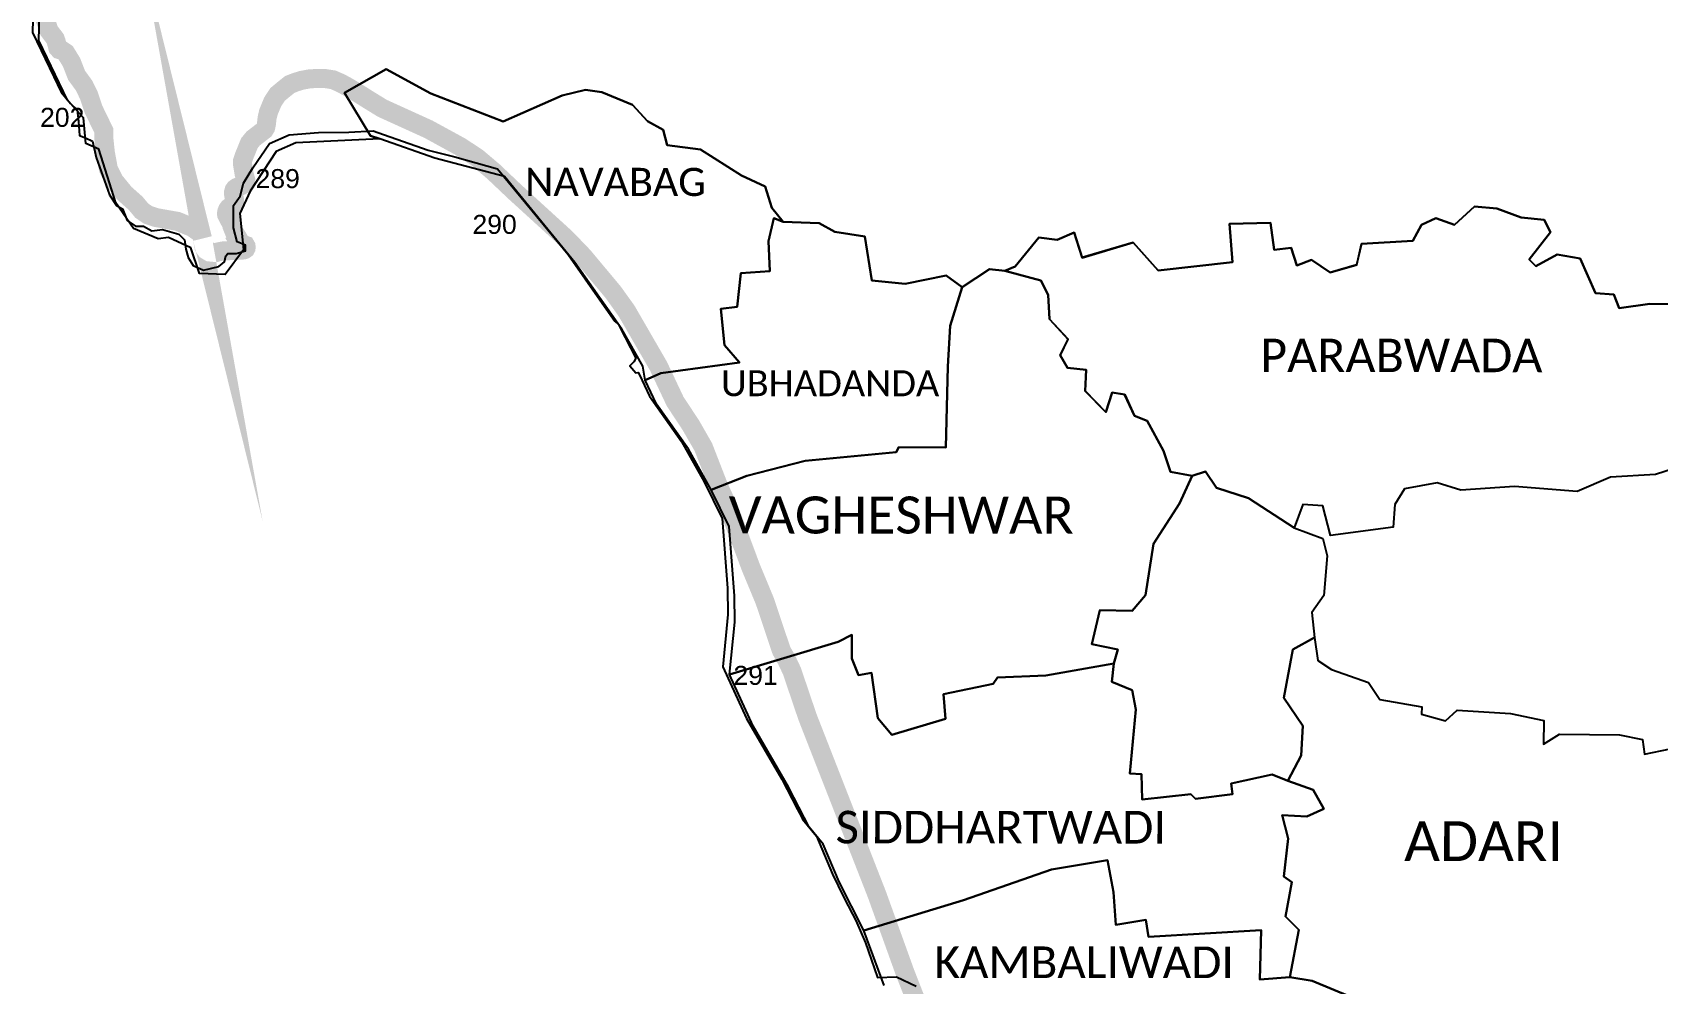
# Model space of a CAD drawing. Header units: metres. Extents: x 0 to 561379, y 0 to 4092696.
# Drawn here: x 351341 to 355617, y 1751287 to 1753789 of the extents above; entities that cross this region are included whole.
import ezdxf

# ---------------------------------------------------------------- set-up
doc = ezdxf.new("R2010")
doc.units = ezdxf.units.M
for name, color, linetype in [('ARTIFICIALLY PROTECTED', 10, 'Continuous'), ('COASTLINE', 5, 'Continuous'), ('DISTRICT BOUNDRY', 86, 'Continuous'), ('VILLAGE BOUNDRY', 32, 'Continuous'), ('VILLAGE NAME', 1, 'Continuous')]:
    doc.layers.add(name, color=color, linetype=linetype)
doc.styles.get("Standard").update_dxf_attribs({"font": 'arial.ttf'})

msp = doc.modelspace()

# ---------------------------------------------------------------- linework, layer by layer
at = {"layer": 'ARTIFICIALLY PROTECTED', "const_width": 50, "flags": 128}
for points in [[(351371.2478039928, 1753828.958870939), (351377.9477292674, 1753812.386112952), (351384.0641198658, 1753793.580855599), (351392.9534568579, 1753781.839655145), (351400.3509178307, 1753772.068952086), (351403.1124030158, 1753764.175426745), (351407.2394101163, 1753748.204013712), (351411.1663889973, 1753743.709836704), (351418.7861168235, 1753741.488570808), (351427.8868826073, 1753735.353745316), (351434.6588224354, 1753724.353314606), (351443.2113906008, 1753710.460407125), (351448.8649716891, 1753695.950011582), (351456.586304919, 1753676.132554729), (351476.355896688, 1753648.983644757), (351488.7151532613, 1753623.59819594), (351501.2443820005, 1753586.366169563), (351515.8340050431, 1753556.317523035), (351528.0274347274, 1753531.204053176), (351528.215026345, 1753522.728831798), (351528.5291874869, 1753508.535312606), (351532.2788120915, 1753472.973623384), (351540.2519576528, 1753429.742927082), (351556.167156306, 1753398.095365577), (351583.2580248655, 1753365.094595116), (351612.2040774307, 1753339.295984582), (351628.186643101, 1753320.07092303), (351644.4407496703, 1753308.968766897), (351665.8416963356, 1753301.928845978), (351722.4600466373, 1753291.910196014), (351760.3856043557, 1753276.204834087), (351784.7672824175, 1753259.41648766), (351787.8837842638, 1753246.835922051), (351787.5569904406, 1753248.155109825), (351791.5982979375, 1753225.574265369), (351797.7784444319, 1753216.734586971), (351806.6221791356, 1753211.515811952), (351823.6712165051, 1753209.917940313), (351830.3509153409, 1753211.946710409), (351842.2852414995, 1753214.183104702), (351855.3907173378, 1753214.715728582)], [(351855.3907173378, 1753214.715728582), (351871.6839451102, 1753215.377906919), (351890.0454733362, 1753216.124143723), (351895.6108992954, 1753216.698070153), (351898.9212108673, 1753217.745581172), (351901.5195048907, 1753219.588637164), (351902.483371441, 1753221.431693156), (351902.8606267359, 1753224.322260167), (351902.5258644826, 1753226.626471408), (351901.1857808765, 1753228.990967053), (351898.3345996118, 1753230.019405507), (351891.3209776999, 1753229.704569275), (351886.0328354486, 1753229.467188533), (351880.6419481264, 1753239.89042319), (351884.581363995, 1753242.529545823), (351880.2232362055, 1753250.028013648), (351877.2083030925, 1753254.575922546), (351871.5505100835, 1753264.127157234), (351865.6429409037, 1753279.079229364), (351864.8780661572, 1753287.245954966), (351865.5506999113, 1753293.837240688), (351864.9907026835, 1753301.356768733), (351861.5812279886, 1753307.893607429), (351857.8542516929, 1753305.949696625), (351857.4025932472, 1753306.815641872), (351853.7668976104, 1753304.919341099), (351852.9538720724, 1753306.478119877), (351851.4287724817, 1753309.402127506), (351851.1434860222, 1753313.034132123), (351852.085587844, 1753318.145965031), (351853.9013880551, 1753322.786209313), (351857.3329602575, 1753327.628861102), (351864.6003067642, 1753333.14342235), (351867.6461266372, 1753335.454631843), (351870.1212929082, 1753338.569821565), (351872.2075976028, 1753342.941406396), (351872.4770656705, 1753348.254603474), (351869.9202282729, 1753361.36935797), (351869.5160261711, 1753368.162007862), (351871.130761747, 1753374.443422297), (351873.6875991446, 1753377.940690162), (351878.0612731689, 1753381.101481629), (351889.9043947507, 1753385.809542859), (351894.1433347412, 1753388.499789038), (351900.2809881942, 1753397.149058311), (351901.4251910669, 1753402.32766483), (351897.4546827287, 1753416.855098529), (351893.2851825866, 1753441.905635955), (351893.4219894518, 1753451.156911063), (351897.1230297221, 1753462.523553295), (351911.4732407506, 1753497.80036488), (351921.7005903411, 1753510.175392968), (351941.0784536662, 1753525.133203456), (351950.4983459699, 1753532.404436694), (351954.2481872744, 1753538.752933383), (351956.1862845318, 1753547.684425496), (351958.0155581461, 1753564.148293908), (351961.5683909791, 1753579.321031955), (351972.7678984452, 1753606.395122789), (351985.4712450129, 1753625.764686608), (352001.5273961939, 1753639.153317242), (352018.0561529095, 1753652.236249939), (352034.0438992762, 1753658.353051397), (352048.0045297905, 1753662.595342726), (352049.3775993892, 1753663.012584715), (352069.3586709396, 1753666.678442342), (352092.4905027868, 1753668.007819283)], [(352214.7461824914, 1753618.150988051), (352225.6947725892, 1753611.263336351), (352261.3391794715, 1753589.392370471), (352382.2919945563, 1753534.463772227), (352466.7287772006, 1753488.349812277), (352510.3131643435, 1753459.776966882), (352553.8985879023, 1753422.91428204), (352609.3779174096, 1753370.272158297), (352686.5380258064, 1753299.988759583), (352744.7889620664, 1753246.92929837), (352789.6468727211, 1753200.248286799), (352824.1315304962, 1753159.023407164), (352868.8230877183, 1753105.596631722), (352880.8579678821, 1753088.811063405)], [(353307.2898343849, 1752176.101734036), (353311.7443634224, 1752162.843036083), (353324.9089149525, 1752139.679374831), (353339.2218150177, 1752109.457534251), (353354.0715783876, 1752065.644655529), (353357.9861349763, 1752054.095111687)]]:
    msp.add_lwpolyline(points, dxfattribs=at)
at = {"layer": 'COASTLINE', "const_width": 50, "flags": 128}
msp.add_lwpolyline([(351371.2478039928, 1753828.958870939), (351377.9477292674, 1753812.386112952), (351384.0641198658, 1753793.580855599), (351392.9534568579, 1753781.839655145), (351400.3509178307, 1753772.068952086), (351403.1124030158, 1753764.175426745), (351407.2394101163, 1753748.204013712), (351411.1663889973, 1753743.709836704), (351418.7861168235, 1753741.488570808), (351427.8868826073, 1753735.353745316), (351434.6588224354, 1753724.353314606), (351443.2113906008, 1753710.460407125), (351448.8649716891, 1753695.950011582), (351456.586304919, 1753676.132554729), (351476.355896688, 1753648.983644757), (351488.7151532613, 1753623.59819594), (351501.2443820005, 1753586.366169563), (351515.8340050431, 1753556.317523035), (351528.0274347274, 1753531.204053176), (351528.215026345, 1753522.728831798), (351528.5291874869, 1753508.535312606), (351532.2788120915, 1753472.973623384), (351540.2519576528, 1753429.742927082), (351556.167156306, 1753398.095365577), (351583.2580248655, 1753365.094595116), (351612.2040774307, 1753339.295984582), (351628.186643101, 1753320.07092303), (351644.4407496703, 1753308.968766897), (351665.8416963356, 1753301.928845978), (351722.4600466373, 1753291.910196014), (351760.3856043557, 1753276.204834087), (351784.7672824175, 1753259.41648766), (351787.8837842638, 1753246.835922051), (351787.5569904406, 1753248.155109825), (351791.5982979375, 1753225.574265369), (351797.7784444319, 1753216.734586971), (351806.6221791356, 1753211.515811952), (351823.6712165051, 1753209.917940313), (351830.3509153409, 1753211.946710409), (351842.2852414995, 1753214.183104702), (351855.3907173378, 1753214.715728582), (351871.6839451102, 1753215.377906919), (351890.0454733362, 1753216.124143723), (351895.6108992954, 1753216.698070153), (351898.9212108673, 1753217.745581172), (351901.5195048907, 1753219.588637164), (351902.483371441, 1753221.431693156), (351902.8606267359, 1753224.322260167), (351902.5258644826, 1753226.626471408), (351901.1857808765, 1753228.990967053), (351898.3345996118, 1753230.019405507), (351891.3209776999, 1753229.704569275), (351886.0328354486, 1753229.467188533), (351880.6419481264, 1753239.89042319), (351884.581363995, 1753242.529545823), (351880.2232362055, 1753250.028013648), (351877.2083030925, 1753254.575922546), (351871.5505100835, 1753264.127157234), (351865.6429409037, 1753279.079229364), (351864.8780661572, 1753287.245954966), (351865.5506999113, 1753293.837240688), (351864.9907026835, 1753301.356768733), (351861.5812279886, 1753307.893607429), (351857.8542516929, 1753305.949696625), (351857.4025932472, 1753306.815641872), (351853.7668976104, 1753304.919341099), (351852.9538720724, 1753306.478119877), (351851.4287724817, 1753309.402127506), (351851.1434860222, 1753313.034132123), (351852.085587844, 1753318.145965031), (351853.9013880551, 1753322.786209313), (351857.3329602575, 1753327.628861102), (351864.6003067642, 1753333.14342235), (351867.6461266372, 1753335.454631843), (351870.1212929082, 1753338.569821565), (351872.2075976028, 1753342.941406396), (351872.4770656705, 1753348.254603474), (351869.9202282729, 1753361.36935797), (351869.5160261711, 1753368.162007862), (351871.130761747, 1753374.443422297), (351873.6875991446, 1753377.940690162), (351878.0612731689, 1753381.101481629), (351889.9043947507, 1753385.809542859), (351894.1433347412, 1753388.499789038), (351900.2809881942, 1753397.149058311), (351901.4251910669, 1753402.32766483), (351897.4546827287, 1753416.855098529), (351893.2851825866, 1753441.905635955), (351893.4219894518, 1753451.156911063), (351897.1230297221, 1753462.523553295), (351911.4732407506, 1753497.80036488), (351921.7005903411, 1753510.175392968), (351941.0784536662, 1753525.133203456), (351950.4983459699, 1753532.404436694), (351954.2481872744, 1753538.752933383), (351956.1862845318, 1753547.684425496), (351958.0155581461, 1753564.148293908), (351961.5683909791, 1753579.321031955), (351972.7678984452, 1753606.395122789), (351985.4712450129, 1753625.764686608), (352001.5273961939, 1753639.153317242), (352018.0561529095, 1753652.236249939), (352034.0438992762, 1753658.353051397), (352049.3775993892, 1753663.012584715), (352069.3586709396, 1753666.678442342), (352092.4905027868, 1753668.007819283), (352111.1587575459, 1753667.510981436), (352131.7962374919, 1753664.355389708), (352151.8035653764, 1753655.479448715), (352171.1019721971, 1753644.992141734), (352196.4130799146, 1753629.684164834), (352225.6947725892, 1753611.263336351), (352261.3391794715, 1753589.392370471), (352382.2919945563, 1753534.463772227), (352466.7287772006, 1753488.349812277), (352510.3131643435, 1753459.776966882), (352553.8985879023, 1753422.91428204), (352609.3779174096, 1753370.272158297), (352686.5380258064, 1753299.988759583), (352744.7889620664, 1753246.92929837), (352789.6468727211, 1753200.248286799), (352824.1315304962, 1753159.023407164), (352868.8230877183, 1753105.596631722), (352903.9282802953, 1753056.63390004), (352951.955781311, 1752973.638996839), (352970.8527287376, 1752940.983741219), (352987.9808065225, 1752911.385216879), (353031.9432315889, 1752818.306884723), (353073.2205575047, 1752755.777571562), (353106.2531969603, 1752698.208807348), (353130.8152113447, 1752634.995586345), (353146.1103649423, 1752595.631717018), (353174.6379740862, 1752532.927427223), (353231.7845897973, 1752380.238440654), (353267.7085536555, 1752293.913570348), (353311.7443634224, 1752162.843036083), (353324.9089149525, 1752139.679374831), (353339.2218150177, 1752109.457534251), (353354.0715783876, 1752065.644655529), (353380.2408808745, 1751988.43450426), (353449.5285685912, 1751811.406219095), (353497.1987106361, 1751689.610214958), (353563.0168720854, 1751521.446481429), (353636.5072787923, 1751317.296627595), (353714.8696293379, 1751116.544896747)], dxfattribs=at)
at = {"layer": 'DISTRICT BOUNDRY'}
msp.add_polyline3d([(351349.4147658303, 1754133.340027841, 0), (351340.5366944838, 1753788.430464891, 0), (351397.016887877, 1753671.969779602, 0), (351415.8484981266, 1753632.118583669, 0), (351440.7507431067, 1753601.556650928, 0), (351457.8187392913, 1753585.560566843, 0), (351461.1948587984, 1753554.79940472, 0), (351464.6313492012, 1753517.883373722, 0), (351480.0568773994, 1753511.87085425, 0), (351498.5855514202, 1753502.809284653, 0), (351508.2441668218, 1753459.795496834, 0), (351543.0160910111, 1753361.600356669, 0), (351561.7423366455, 1753334.058939715, 0), (351577.1982653992, 1753324.968906094, 0), (351589.7928898981, 1753294.308748378, 0), (351611.4711176693, 1753279.105379615, 0), (351632.981996925, 1753279.304502933, 0), (351654.6295275687, 1753267.194100357, 0), (351682.255325199, 1753270.527478188, 0), (351725.4120741055, 1753258.616273266, 0), (351740.9439293803, 1753243.356085235, 0), (351744.2599523388, 1753218.76529767, 0), (351750.6184391294, 1753197.264766366, 0), (351763.1225110549, 1753175.836745944, 0), (351790.9150335068, 1753163.783347975, 0), (351830.7693755456, 1753173.38528253, 0), (351846.0262625463, 1753185.837340833, 0), (351848.9461741293, 1753201.268317925, 0), (351855.0302370939, 1753207.479960436, 0), (351876.5381192696, 1753207.679165496, 0), (351901.0725763096, 1753214.061715744, 0), (351900.9194648289, 1753229.448658295, 0), (351879.3048207789, 1753238.481621296, 0), (351869.7199140717, 1753275.340765286, 0), (351869.1372886067, 1753333.826971527, 0), (351887.3410164837, 1753358.632623703, 0), (351896.2191614473, 1753392.585147984, 0), (351920.3953482161, 1753432.819113578, 0), (351964.3190891208, 1753497.123503417, 0), (352016.3355795058, 1753519.14946722, 0), (352093.0897552395, 1753526.016413869, 0), (352172.9543365095, 1753526.756912707, 0), (352236.7778216074, 1753529.723499498, 0), (352249.5879661089, 1753525.546054973, 0), (352381.9340951388, 1753479.295923677, 0), (352452.3476809673, 1753461.327057101, 0), (352564.385648477, 1753430.481076004, 0), (352684.2037863196, 1753285.0030177, 0), (352749.9642250213, 1753204.842894536, 0), (352834.0451692963, 1753085.404797424, 0), (352873.408619959, 1753029.137066511, 0), (352882.7844971553, 1753020.725347575, 0), (352900.5030408961, 1752986.737965254, 0), (352928.585372544, 1752932.005691338, 0), (352923.4310681598, 1752922.86505024, 0), (352912.7207422201, 1752911.641727621, 0), (352928.1376857423, 1752893.381005053, 0), (352934.6508991907, 1752894.847781245, 0), (352937.8375839369, 1752888.206323357, 0), (352964.7347478555, 1752832.072661621, 0), (353048.4699732856, 1752713.381966913, 0), (353108.4385627596, 1752606.890334463, 0), (353108.5821673942, 1752606.579313404, 0), (353155.3695433236, 1752510.057603519, 0), (353170.1310916221, 1752327.498697339, 0), (353170.9033512974, 1752258.327508501, 0), (353157.2373431274, 1752120.422721697, 0), (353219.423657106, 1751984.534424503, 0), (353312.7707205447, 1751824.61079712, 0), (353354.3922934249, 1751744.789675287, 0), (353365.1937656121, 1751723.845998215, 0), (353367.0789875847, 1751719.426691538, 0), (353403.9095460899, 1751674.790447969, 0), (353445.9838272147, 1751575.335712149, 0), (353475.5689541203, 1751513.791031233, 0), (353509.8721717958, 1751448.259519994, 0), (353510.1744153587, 1751447.668700309, 0), (353510.3811396407, 1751447.280008867, 0), (353532.810628459, 1751394.792759886, 0), (353564.1730308403, 1751302.956601712, 0), (353614.8793886621, 1751305.239018093, 0), (353666.5373316421, 1751280.065817156, 0)], dxfattribs=at)
at = {"layer": 'VILLAGE BOUNDRY'}
for points in [[(355673.7534491285, 1753074.041597788, 0), (355597.2923498382, 1753075.318728098, 0), (355516.727881375, 1753063.621877566, 0), (355502.2107173339, 1753099.935856422, 0), (355454.0820890695, 1753103.275371132, 0), (355413.5979278394, 1753194.638471621, 0), (355353.7790895443, 1753204.59387878, 0), (355297.217774909, 1753174.175749367, 0), (355279.3517718235, 1753191.403405949, 0), (355335.3895484867, 1753263.474311228, 0), (355319.5447326706, 1753295.58910785, 0), (355258.2649588077, 1753302.093159158, 0), (355194.5421786511, 1753326.182950482, 0), (355135.9081060894, 1753330.655234866, 0), (355082.9133167532, 1753282.726134701, 0), (355034.2508133207, 1753300.424654698, 0), (354996.0326230882, 1753283.013212509, 0), (354973.0810260588, 1753240.600677255, 0), (354838.6921582407, 1753233.303788491, 0), (354825.6348119352, 1753177.260346876, 0), (354756.1538722112, 1753157.316414533, 0), (354706.8764600353, 1753191.059475813, 0), (354668.0679189835, 1753176.202058329, 0), (354653.3169219996, 1753222.319197884, 0), (354608.2186641356, 1753217.072878478, 0), (354599.0653244378, 1753287.860115222, 0), (354490.6068056111, 1753285.222168446, 0), (354498.4616616606, 1753185.065793428, 0), (354302.8435247813, 1753162.787361115, 0), (354237.2608941573, 1753236.322010649, 0), (354103.2947195208, 1753196.488892381, 0), (354082.3240700271, 1753262.773252235, 0), (354037.256606522, 1753243.474261665, 0), (353989.1645507175, 1753249.124543657, 0), (353926.9836146357, 1753173.48702475, 0), (353900.0065767419, 1753161.820810704, 0), (353859.0475156784, 1753166.300911272, 0), (353787.6839269205, 1753118.979441759, 0), (353745.5640080759, 1753149.30390896, 0), (353637.3789162695, 1753127.618664372, 0), (353549.654411366, 1753136.38950536, 0), (353531.5032395594, 1753252.545903339, 0), (353452.4924021578, 1753264.036516505, 0), (353410.8307616985, 1753286.80873566, 0), (353315.9110430181, 1753291.065093982, 0), (353286.5224301671, 1753327.901323478, 0), (353268.983005992, 1753383.231440542, 0), (353206.2010107221, 1753412.51481777, 0), (353099.0798574872, 1753480.717125267, 0), (353010.6992069361, 1753492.290944839, 0), (353000.2570783981, 1753532.77247492, 0), (352959.3432614479, 1753555.677923448, 0), (352919.6496877306, 1753598.083489922, 0), (352838.7077328956, 1753631.599988829, 0), (352795.8561721732, 1753637.745242215, 0), (352734.3747076911, 1753622.947968198, 0), (352579.6726785265, 1753554.902033293, 0), (352388.6167371365, 1753627.919056377, 0), (352271.2340923236, 1753692.072353223, 0), (352161.4981408557, 1753629.958577399, 0), (352229.7701517332, 1753516.855832605, 0), (352254.4675417998, 1753508.822976641, 0), (352033.6111334467, 1753498.127803968, 0), (351981.4533519873, 1753476.126031219, 0), (351913.1609649271, 1753371.563437093, 0), (351886.0195698777, 1753312.801906872, 0), (351896.1339168625, 1753217.478942439, 0), (351847.5146504969, 1753152.420663812, 0), (351779.8460416088, 1753154.854865345, 0), (351757.6735923284, 1753222.375213384, 0), (351698.9120592686, 1753249.516532225, 0), (351671.2806941458, 1753246.149322241, 0), (351606.3358235549, 1753273.284391141, 0), (351559.557896735, 1753340.531693671, 0), (351515.144091266, 1753481.755145419, 0), (351481.1248567455, 1753496.804574373, 0), (351474.3774408246, 1753564.49636168, 0), (351432.3267367604, 1753610.997801694, 0), (351357.0784301748, 1753767.306443824, 0), (351366.1786759617, 1754112.175809834, 0)], [(355731.9729744142, 1752664.482554228, 0), (355611.9895034366, 1752626.528238435, 0), (355493.9170137734, 1752619.321194046, 0), (355405.8478796846, 1752581.162632653, 0), (355241.3194120561, 1752594.725093347, 0), (355099.4508010856, 1752584.575434756, 0), (355037.7825242185, 1752604.66795232, 0), (354951.4631903984, 1752588.849888047, 0), (354926.4527952878, 1752547.077338509, 0), (354921.5723898768, 1752487.914332789, 0), (354756.707203806, 1752466.076386336, 0), (354736.7536724387, 1752543.877532007, 0), (354683.7573239945, 1752546.875771258, 0), (354660.7659219085, 1752486.170272256, 0), (354541.3122657186, 1752563.619841922, 0), (354456.6634024769, 1752590.83340184, 0), (354427.3840247251, 1752634.174372184, 0), (354392.9296320507, 1752622.669409713, 0), (354335.4841284703, 1752633.221140271, 0), (354317.2072041028, 1752688.551153451, 0), (354274.6658309097, 1752767.716485665, 0), (354240.7964567444, 1752780.328425517, 0), (354215.0295979605, 1752836.702969616, 0), (354182.185350485, 1752842.22711958, 0), (354165.7838903438, 1752790.441425859, 0), (354111.4144711249, 1752845.784765731, 0), (354113.81009785, 1752901.312670134, 0), (354064.257458735, 1752906.724257936, 0), (354045.6234627406, 1752939.928024913, 0), (354065.924417794, 1752981.951605364, 0), (354017.4273081505, 1753034.380327891, 0), (354013.9904713768, 1753098.797720159, 0), (353994.1025202689, 1753136.767418654, 0), (353900.0175724542, 1753161.831803601, 0), (353926.9755293656, 1753173.495375678, 0), (353989.1567038952, 1753249.103682876, 0), (354037.2078086174, 1753243.480332387, 0), (354082.3149532948, 1753262.771209231, 0), (354103.3040180827, 1753196.469469191, 0), (354237.223054454, 1753236.316834718, 0), (354302.826072817, 1753162.755166211, 0), (354498.4275279964, 1753185.054065032, 0), (354490.6159026477, 1753285.237710322, 0), (354599.0170953535, 1753287.854784689, 0), (354608.1978075054, 1753217.09370398, 0), (354653.3205506573, 1753222.333779418, 0), (354668.015924497, 1753176.210693161, 0), (354706.8816881879, 1753191.006775371, 0), (354756.1434204977, 1753157.273552219, 0), (354825.6733650907, 1753177.293069548, 0), (354838.6732132027, 1753233.305570624, 0), (354973.1299091724, 1753240.624371266, 0), (354996.0012463119, 1753282.963957264, 0), (355034.2411448279, 1753300.420070068, 0), (355082.9640280821, 1753282.734437623, 0), (355135.8585957722, 1753330.633868089, 0), (355194.5197646338, 1753326.161630112, 0), (355258.3023105345, 1753302.072559886, 0), (355319.5209791397, 1753295.592580224, 0), (355335.3790963856, 1753263.514320999, 0), (355279.3300330191, 1753191.403767343, 0), (355297.2114316426, 1753174.138724542, 0), (355353.7421427605, 1753204.644127805, 0), (355413.5460562589, 1753194.632941506, 0), (355454.0842532241, 1753103.312090937, 0), (355502.2571007829, 1753099.904024462, 0), (355516.6963430876, 1753063.630600051, 0), (355597.3102191101, 1753075.282875256, 0), (355673.7711754397, 1753074.016810307, 0)], [(354811.7304041224, 1751251.6245394, 0), (354708.7544263497, 1751294.445188297, 0), (354649.6916789884, 1751303.899808216, 0), (354673.2060036523, 1751428.775466451, 0), (354638.4092995998, 1751463.963967742, 0), (354655.2706437242, 1751553.808497013, 0), (354633.9445433298, 1751568.551423749, 0), (354645.6251171391, 1751668.829995278, 0), (354629.4193117705, 1751730.010311866, 0), (354694.7300310401, 1751726.268627508, 0), (354739.206104513, 1751747.003465703, 0), (354711.039611101, 1751797.085982269, 0), (354644.4663077192, 1751820.862372233, 0), (354679.4893765124, 1751887.022274178, 0), (354684.3842232096, 1751964.884010061, 0), (354633.66458526, 1752038.569071162, 0), (354657.7305759491, 1752165.985976606, 0), (354714.5924415622, 1752197.483696319, 0), (354714.5924415622, 1752197.483696319, 0), (354723.3060266499, 1752137.126357936, 0), (354759.0321769387, 1752113.328212821, 0), (354856.7072123087, 1752079.503848069, 0), (354886.8328482507, 1752034.277180162, 0), (354997.5639310622, 1752015.306088798, 0), (354995.9402924577, 1751996.064529067, 0), (355059.125371684, 1751978.396430266, 0), (355090.1508598661, 1752006.189222382, 0), (355230.7266740238, 1751997.980594305, 0), (355318.2158504399, 1751978.939587417, 0), (355317.4949092109, 1751916.873085495, 0), (355359.4337079761, 1751942.936306636, 0), (355517.8305481611, 1751941.142789762, 0), (355577.730790991, 1751928.918856659, 0), (355583.2710474927, 1751891.043127311, 0), (355650.514219805, 1751904.773461039, 0)], [(354811.7304041224, 1751251.6245394, 0), (354708.7544263497, 1751294.445188297, 0), (354649.6916789884, 1751303.899808216, 0), (354673.2060036523, 1751428.775466451, 0), (354638.4092995998, 1751463.963967742, 0), (354655.2706437242, 1751553.808497013, 0), (354633.9445433298, 1751568.551423749, 0), (354645.6251171391, 1751668.829995278, 0), (354629.4193117705, 1751730.010311866, 0), (354694.7300310401, 1751726.268627508, 0), (354739.206104513, 1751747.003465703, 0), (354711.039611101, 1751797.085982269, 0), (354644.4663077192, 1751820.862372233, 0), (354679.4893765124, 1751887.022274178, 0), (354684.3842232096, 1751964.884010061, 0), (354633.66458526, 1752038.569071162, 0), (354657.7305759491, 1752165.985976606, 0), (354714.5924415622, 1752197.483696319, 0), (354714.5924415622, 1752197.483696319, 0), (354723.3060266499, 1752137.126357936, 0), (354759.0321769387, 1752113.328212821, 0), (354856.7072123087, 1752079.503848069, 0), (354886.8328482507, 1752034.277180162, 0), (354997.5639310622, 1752015.306088798, 0), (354995.9402924577, 1751996.064529067, 0), (355059.125371684, 1751978.396430266, 0), (355090.1508598661, 1752006.189222382, 0), (355230.7266740238, 1751997.980594305, 0), (355318.2158504399, 1751978.939587417, 0), (355317.4949092109, 1751916.873085495, 0), (355359.4337079761, 1751942.936306636, 0), (355517.8305481611, 1751941.142789762, 0), (355577.730790991, 1751928.918856659, 0), (355583.2710474927, 1751891.043127311, 0), (355650.514219805, 1751904.773461039, 0)], [(353582.0795277852, 1751282.536344223, 0), (353528.3278880012, 1751426.838495425, 0), (353791.0678069745, 1751506.886058564, 0), (354022.5142597724, 1751587.210569796, 0), (354170.2611441875, 1751611.957535076, 0), (354185.9322143958, 1751527.940311692, 0), (354191.4457299953, 1751441.87448244, 0), (354271.1212230556, 1751454.811891168, 0), (354277.7966062896, 1751410.41712844, 0), (354574.5786495147, 1751428.134407735, 0), (354571.1536537287, 1751297.625839783, 0), (354649.6533132933, 1751303.929708873, 0), (354708.7166474095, 1751294.466454826, 0), (354811.7438886156, 1751251.639389243, 0)]]:
    msp.add_polyline3d(points, dxfattribs=at)
for points in [[(353315.9110430181, 1753291.065093982, 0), (353291.3213453278, 1753300.660761656, 0), (353277.6275646936, 1753240.112713517, 0), (353281.0015270646, 1753161.141768369, 0), (353204.7422006116, 1753155.424488168, 0), (353195.4811534124, 1753066.882468929, 0), (353152.5629652182, 1753062.159397542, 0), (353161.6841499186, 1752966.201488294, 0), (353201.2219893049, 1752920.921318507, 0), (352994.0551492421, 1752892.454126482, 0), (352953.0374022481, 1752874.073908268, 0), (352947.0041147718, 1752911.231443563, 0), (352891.8387662431, 1753008.365075494, 0), (352768.3486976038, 1753183.999156628, 0), (352582.5961564826, 1753409.595783168, 0), (352399.8035671273, 1753458.408368439, 0), (352254.4675417998, 1753508.822976641, 0), (352229.7701517332, 1753516.855832605, 0), (352161.4981408557, 1753629.958577399, 0), (352271.2340923236, 1753692.072353223, 0), (352388.6167371365, 1753627.919056377, 0), (352579.6726785265, 1753554.902033293, 0), (352734.3747076911, 1753622.947968198, 0), (352795.8561721732, 1753637.745242215, 0), (352838.7077328956, 1753631.599988829, 0), (352919.6496877306, 1753598.083489922, 0), (352959.3432614479, 1753555.677923448, 0), (353000.2570783981, 1753532.77247492, 0), (353010.6992069361, 1753492.290944839, 0), (353099.0798574872, 1753480.717125267, 0), (353206.2010107221, 1753412.51481777, 0), (353268.983005992, 1753383.231440542, 0), (353286.5224301671, 1753327.901323478, 0)], [(353787.6839269205, 1753118.979441759, 0), (353755.7766321832, 1753016.820787462, 0), (353749.465760238, 1752910.011810055, 0), (353744.639311431, 1752697.479985249, 0), (353621.0309439922, 1752698.045667103, 0), (353613.4950980688, 1752684.846201416, 0), (353374.5375361602, 1752662.085375793, 0), (353220.2018072281, 1752623.086923306, 0), (353126.8623274962, 1752586.263834171, 0), (353066.9103066353, 1752692.650193175, 0), (352983.1506454343, 1752811.326356535, 0), (352953.0374022481, 1752874.073908268, 0), (352994.0551492421, 1752892.454126482, 0), (353201.2219893049, 1752920.921318507, 0), (353161.6841499186, 1752966.201488294, 0), (353152.5629652182, 1753062.159397542, 0), (353195.4811534124, 1753066.882468929, 0), (353204.7422006116, 1753155.424488168, 0), (353281.0015270646, 1753161.141768369, 0), (353277.6275646936, 1753240.112713517, 0), (353291.3213453278, 1753300.660761656, 0), (353315.9110430181, 1753291.065093982, 0), (353410.8307616985, 1753286.80873566, 0), (353452.4924021578, 1753264.036516505, 0), (353531.5032395594, 1753252.545903339, 0), (353549.654411366, 1753136.38950536, 0), (353637.3789162695, 1753127.618664372, 0), (353745.5640080759, 1753149.30390896, 0)], [(354392.9578463449, 1752622.660043352, 0), (354359.7849131894, 1752550.154969642, 0), (354290.5779691153, 1752443.524061509, 0), (354270.0903244914, 1752308.453350054, 0), (354234.3801991722, 1752267.64817421, 0), (354149.2916497504, 1752269.702949436, 0), (354128.3002100798, 1752180.094989146, 0), (354197.0351554074, 1752165.867316665, 0), (354186.8848438082, 1752129.342690854, 0), (354007.8580536482, 1752097.941058662, 0), (353880.57130557, 1752092.345231387, 0), (353869.0781495346, 1752075.541949963, 0), (353738.6552876228, 1752048.613595297, 0), (353743.2452916427, 1751983.896999325, 0), (353602.1912076497, 1751941.298955969, 0), (353565.5409770443, 1751985.298990411, 0), (353548.6711639026, 1752104.154180971, 0), (353514.8806121404, 1752098.658002755, 0), (353496.6575745381, 1752142.425314926, 0), (353497.0980154456, 1752204.074916324, 0), (353460.8244806116, 1752185.934959234, 0), (353175.2284704112, 1752099.824684015, 0), (353189.0627277665, 1752237.757669989, 0), (353188.4208411854, 1752306.890126353, 0), (353173.7800207771, 1752489.41393619, 0), (353126.8623274962, 1752586.263834171, 0), (353220.2018072281, 1752623.086923306, 0), (353374.5375361602, 1752662.085375793, 0), (353613.4950980688, 1752684.846201416, 0), (353621.0309439922, 1752698.045667103, 0), (353744.639311431, 1752697.479985249, 0), (353749.465760238, 1752910.011810055, 0), (353755.7766321832, 1753016.820787462, 0), (353787.6839269205, 1753118.979441759, 0), (353859.0475156784, 1753166.300911272, 0), (353900.0065767419, 1753161.820810704, 0), (353994.0948452792, 1753136.756514765, 0), (354013.9393911466, 1753098.815202131, 0), (354017.463948712, 1753034.398677967, 0), (354065.8869571744, 1752981.971875437, 0), (354045.6175040912, 1752939.901066412, 0), (354064.2854267021, 1752906.693538352, 0), (354113.8109309145, 1752901.309013464, 0), (354111.3655422372, 1752845.820268475, 0), (354165.8174650562, 1752790.399937527, 0), (354182.2313395626, 1752842.233680939, 0), (354215.0822319754, 1752836.726748422, 0), (354240.814463918, 1752780.363604185, 0), (354274.6815873893, 1752767.685403041, 0), (354317.2167540997, 1752688.586940254, 0), (354335.5057537985, 1752633.203186312, 0)], [(354660.7659219085, 1752486.170272256, 0), (354736.4119489352, 1752457.909313917, 0), (354747.5788880333, 1752412.583692925, 0), (354739.510888724, 1752307.745313982, 0), (354707.9510131649, 1752263.581134649, 0), (354714.5924415622, 1752197.483696319, 0), (354657.7305759491, 1752165.985976606, 0), (354633.66458526, 1752038.569071162, 0), (354684.3842232096, 1751964.884010061, 0), (354679.4893765124, 1751887.022274178, 0), (354644.4663077192, 1751820.862372233, 0), (354603.1218184336, 1751837.173218637, 0), (354495.5435989806, 1751813.859743904, 0), (354498.4632968561, 1751785.073377197, 0), (354401.3488281852, 1751773.310211851, 0), (354388.8931856996, 1751785.008546395, 0), (354261.1360018668, 1751771.674239359, 0), (354259.6358096806, 1751837.627905501, 0), (354228.268682668, 1751839.933593235, 0), (354244.3558811992, 1752008.34037466, 0), (354235.1490484937, 1752058.521930954, 0), (354181.0961886974, 1752080.448280123, 0), (354186.8756707525, 1752129.315531895, 0), (354197.0736402102, 1752165.87259913, 0), (354128.2981009109, 1752180.149550467, 0), (354149.3366953246, 1752269.745476335, 0), (354234.3636821534, 1752267.644630111, 0), (354270.0798840135, 1752308.461937381, 0), (354290.5559857211, 1752443.536374957, 0), (354359.7935006911, 1752550.190983975, 0), (354392.9296320507, 1752622.669409713, 0), (354427.3840247251, 1752634.174372184, 0), (354456.6634024769, 1752590.83340184, 0), (354541.3122657186, 1752563.619841922, 0), (354660.7659219085, 1752486.170272256, 0)], [(354660.7659219085, 1752486.170272256, 0), (354736.4119489352, 1752457.909313917, 0), (354747.5788880333, 1752412.583692925, 0), (354739.510888724, 1752307.745313982, 0), (354707.9510131649, 1752263.581134649, 0), (354714.5924415622, 1752197.483696319, 0), (354657.7305759491, 1752165.985976606, 0), (354633.66458526, 1752038.569071162, 0), (354684.3842232096, 1751964.884010061, 0), (354679.4893765124, 1751887.022274178, 0), (354644.4663077192, 1751820.862372233, 0), (354603.1218184336, 1751837.173218637, 0), (354495.5435989806, 1751813.859743904, 0), (354498.4632968561, 1751785.073377197, 0), (354401.3488281852, 1751773.310211851, 0), (354388.8931856996, 1751785.008546395, 0), (354261.1360018668, 1751771.674239359, 0), (354259.6358096806, 1751837.627905501, 0), (354228.268682668, 1751839.933593235, 0), (354244.3558811992, 1752008.34037466, 0), (354235.1490484937, 1752058.521930954, 0), (354181.0961886974, 1752080.448280123, 0), (354186.8756707525, 1752129.315531895, 0), (354197.0736402102, 1752165.87259913, 0), (354128.2981009109, 1752180.149550467, 0), (354149.3366953246, 1752269.745476335, 0), (354234.3636821534, 1752267.644630111, 0), (354270.0798840135, 1752308.461937381, 0), (354290.5559857211, 1752443.536374957, 0), (354359.7935006911, 1752550.190983975, 0), (354392.9296320507, 1752622.669409713, 0), (354427.3840247251, 1752634.174372184, 0), (354456.6634024769, 1752590.83340184, 0), (354541.3122657186, 1752563.619841922, 0), (354660.7659219085, 1752486.170272256, 0)], [(354574.5786495147, 1751428.134407735, 0), (354277.7966062896, 1751410.41712844, 0), (354271.1212230556, 1751454.811891168, 0), (354191.4457299953, 1751441.87448244, 0), (354185.9322143958, 1751527.940311692, 0), (354170.2611441875, 1751611.957535076, 0), (354022.5142597724, 1751587.210569796, 0), (353791.0678069745, 1751506.886058564, 0), (353528.3278880012, 1751426.838495425, 0), (353463.9520567808, 1751554.846789969, 0), (353421.8773556388, 1751654.310201603, 0), (353385.0327340883, 1751698.93260367, 0), (353330.7160477283, 1751804.06887561, 0), (353237.3807259902, 1751963.983932341, 0), (353175.2284704112, 1752099.824684015, 0), (353460.8244806116, 1752185.934959234, 0), (353497.0980154456, 1752204.074916324, 0), (353496.6575745381, 1752142.425314926, 0), (353514.8806121404, 1752098.658002755, 0), (353548.6711639026, 1752104.154180971, 0), (353565.5409770443, 1751985.298990411, 0), (353602.1912076497, 1751941.298955969, 0), (353743.2452916427, 1751983.896999325, 0), (353738.6552876228, 1752048.613595297, 0), (353869.0781495346, 1752075.541949963, 0), (353880.57130557, 1752092.345231387, 0), (354007.8580536482, 1752097.941058662, 0), (354186.8848438082, 1752129.342690854, 0), (354181.1189343238, 1752080.437842601, 0), (354235.1989462662, 1752058.552919575, 0), (354244.3123331502, 1752008.314102533, 0), (354228.3161846523, 1751839.941915357, 0), (354259.6320930453, 1751837.665880565, 0), (354261.1131346425, 1751771.6659787, 0), (354388.8756382219, 1751785.011315554, 0), (354401.3720022049, 1751773.283175196, 0), (354498.4228843914, 1751785.101299876, 0), (354495.5433976806, 1751813.861736806, 0), (354603.1463676866, 1751837.226279594, 0), (354644.4868199173, 1751820.821190629, 0), (354711.0158737066, 1751797.07562456, 0), (354739.2384218843, 1751747.048731496, 0), (354694.6877549108, 1751726.256840657, 0), (354629.4423880486, 1751729.968117877, 0), (354645.6717257036, 1751668.81608463, 0), (354633.9174742763, 1751568.506234782, 0), (354655.2535779655, 1751553.753285379, 0), (354638.4482307513, 1751464.004986189, 0), (354673.1893899554, 1751428.790178874, 0), (354649.6533132933, 1751303.929708873, 0), (354571.1536537287, 1751297.625839783, 0)]]:
    msp.add_polyline3d(points, close=True, dxfattribs=at)

# ---------------------------------------------------------------- texts
at = {"layer": 'ARTIFICIALLY PROTECTED', "char_height": 50, "attachment_point": 1}
for s, width, heights, insert in [('\\pxt1;202', 70.18295091297477, [0], (351360.5, 1753590.557298772)), ('289', 84.3741295307409, [74.18822369209585], (351927.6442026127, 1753429.445423865)), ('290', 84.3741295307409, [74.18822369209585], (352498.4985910295, 1753309.008716692)), ('291', 84.3741295307409, [74.18822369209585], (353185.3923141118, 1752122.899970301))]:
    msp.add_mtext_dynamic_manual_height_columns(s, width=width, gutter_width=1, heights=heights, dxfattribs=dict(at, insert=insert))
at = {"layer": 'VILLAGE NAME', "attachment_point": 1, "rotation": 359.97929653435835}
for s, width, gutter_width, insert, char_height in [('{\\fCalibri|b0|i0|c0|p34;NAVABAG}', 730.6771970063518, 370.2332948823043, (352637.0014086664, 1753432.871668855), 74.04665897646086), ('{\\fCalibri|b0|i0|c0|p34;PARABWADA}', 867.2817495298536, 439.4506644456509, (354571.6527373175, 1752983.416083181), 87.89013288913019), ('{\\fCalibri|b0|i0|c0|p34;UBHADANDA}', 671.3792614447746, 340.1870991714911, (353152.3500859173, 1752900.255614526), 68.03741983429822), ('{\\fCalibri|b0|i0|c0|p34;VAGHESHWAR}', 960.9619891199607, 486.9183340416237, (353173.0617944362, 1752568.44234521), 97.38366680832475), ('{\\fCalibri|b0|i0|c0|p34;SIDDHARTWADI}', 846.212777940873, 428.775040787038, (353454.2450764526, 1751741.614820469), 85.75500815740762), ('{\\fCalibri|b0|i0|c0|p34;ADARI}', 576.5213057688791, 522.6665683078853, (354950.6347287704, 1751714.128405063), 104.5333136615771), ('{\\fCalibri|b0|i0|c0|p34;KAMBALIWADI}', 820.2131276398089, 415.6010478990856, (353714.3133802906, 1751384.935315303), 83.12020957981714)]:
    msp.add_mtext_dynamic_manual_height_columns(s, width=width, gutter_width=gutter_width, heights=[0], dxfattribs=dict(at, insert=insert, char_height=char_height))

doc.saveas('drawing.dxf')
